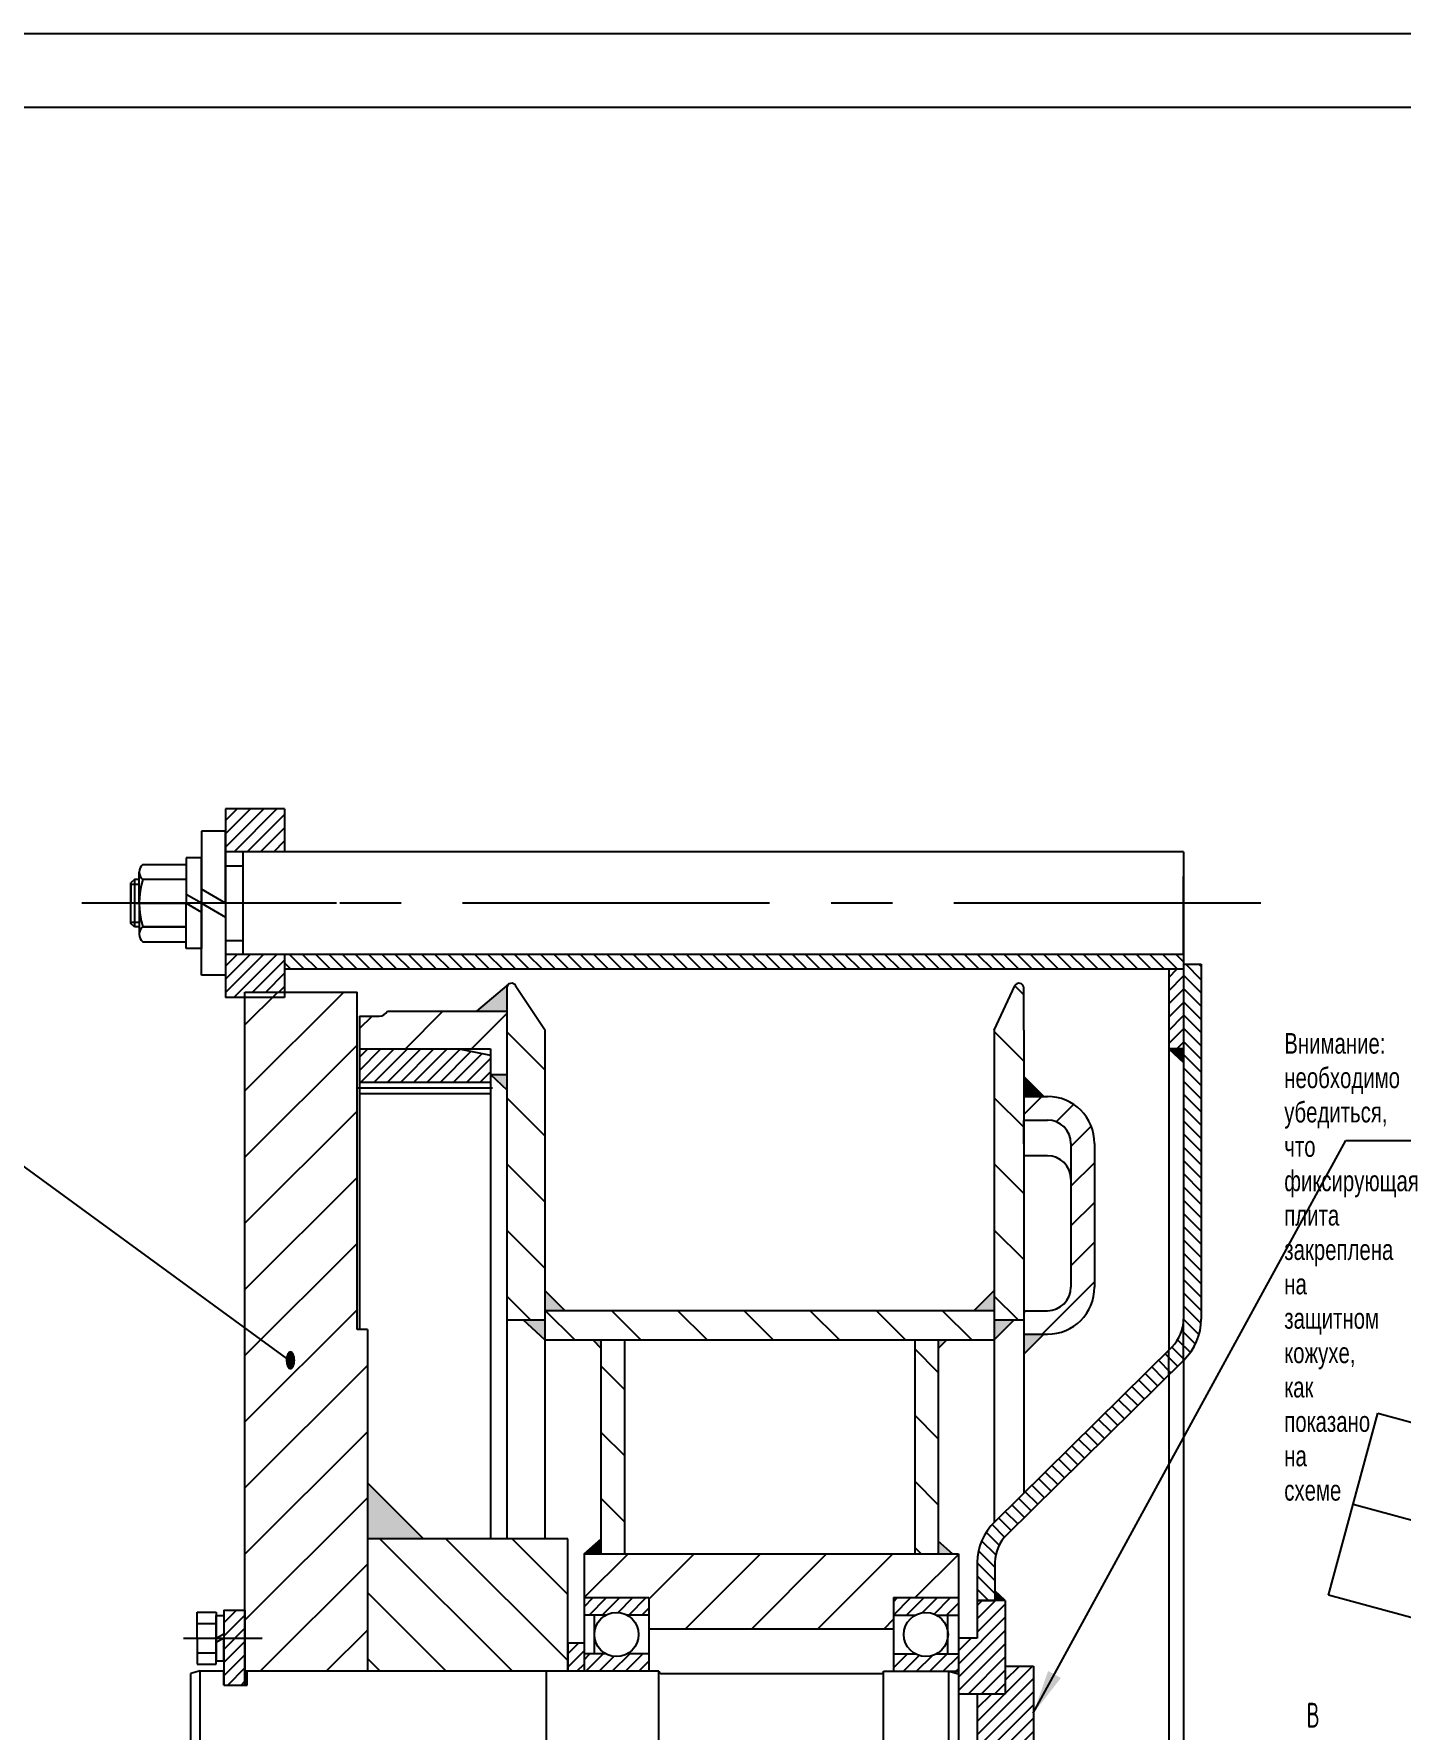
# Model space of a CAD drawing. Header units: millimetres. Extents: x -909 to 2100, y -59 to 1485.
# Drawn here: x 780 to 1244, y 909 to 1485 of the extents above; entities that cross this region are included whole.
import ezdxf
from ezdxf.enums import TextEntityAlignment as Align

# ---------------------------------------------------------------- set-up
doc = ezdxf.new("R2010")
doc.units = ezdxf.units.MM
doc.header["$LTSCALE"] = 50
doc.linetypes.add('F', pattern=[0.75, 0.5, -0.25])
doc.linetypes.add('G', pattern=[2, 1.25, -0.25, 0.25, -0.25])
for name, color, linetype in [('01', 7, 'Continuous'), ('02', 1, 'Continuous'), ('04', 2, 'F'), ('05', 4, 'G'), ('11', 3, 'Continuous')]:
    doc.layers.add(name, color=color, linetype=linetype)
doc.styles.get("Standard").update_dxf_attribs({"font": 'isocp', "width": 0.707, "bigfont": 'intecad.shx'})
doc.dimstyles.new('INTE', dxfattribs={"dimscale": 5, "dimtxt": 3.5, "dimasz": 3, "dimexe": 3, "dimexo": 0, "dimgap": 1, "dimtad": 1, "dimdec": 3, "dimdsep": 46, "dimtxsty": 'Standard', "dimcen": 0, "dimclrd": 1, "dimclre": 1, "dimclrt": 3, "dimaunit": 1, "dimadec": 0, "dimazin": 0, "dimtfac": 1, "dimtmove": 0, "dimatfit": 0, "dimfxl": 1, "dimarcsym": 0})
pattern_1 = [(135, (-248.432, -58.789), (-11.22532, -11.22532), [])]
pattern_2 = [(45, (-238.483, 154.662), (-2.245064, 2.245064), [])]
pattern_3 = [(135, (2225.2952, 244.9258), (2.245064, 2.245064), [])]
pattern_4 = [(45, (2225.2952, 244.9258), (2.245064, -2.245064), [])]
pattern_5 = [(45, (207.8226, 203.6802), (-2.245064, 2.245064), [])]

# ---------------------------------------------------------------- blocks, each defined once
blk = doc.blocks.new('*U10')
at = {"layer": '01'}
blk.add_lwpolyline([(415, 292), (25, 292)], dxfattribs=at)
at = {"layer": '02'}
blk.add_lwpolyline([(420, 297), (0, 297)], dxfattribs=at)
blk = doc.blocks.new('*U12')
at = {"layer": '01'}
for p, q in [((-7.7, 2.6), (-7.7, 0)), ((0, 2.6), (-7.7, 2.6)), ((-7.7, 0), (0, 0)), ((0, 0), (-1.5, 2.6)), ((0, 2.6), (1.5, 0)), ((0, 2.6), (7.7, 2.6)), ((7.7, 0), (0, 0)), ((7.7, 2.6), (7.7, 0))]:
    blk.add_line(p, q, dxfattribs=at)
at = {"layer": '05'}
blk.add_line((0, 4.7), (0, -2.1), dxfattribs=at)

msp = doc.modelspace()

# ---------------------------------------------------------------- hatches: boundary and pattern name
at = {"layer": '02', "ltscale": 1.666667}
h = msp.add_hatch(dxfattribs=at)
h.set_pattern_fill('ANSI31', color=256, style=0)
h.set_pattern_definition(pattern_5)
h.paths.add_polyline_path([(844.9938, 1221.9771), (844.9938, 1207.4271), (864.9938, 1207.4271), (864.9938, 1221.9771)])
h.paths.add_polyline_path([(844.9938, 1172.5271), (844.9938, 1165.5771), (844.9938, 1157.9771), (851.5738, 1157.9771), (851.5738, 1159.7771), (864.9938, 1159.7771), (864.9938, 1172.5271)])
h = msp.add_hatch(dxfattribs=at)
h.set_pattern_fill('ANSI31', color=256, style=0)
h.set_pattern_definition(pattern_3)
h.paths.add_polyline_path([(1114.4938, 1172.5271), (1169.9938, 1172.5271), (1169.9938, 1167.5271), (1114.4938, 1167.5271)])
h.paths.add_polyline_path([(942.9938, 1172.5271), (1114.4938, 1172.5271), (1114.4938, 1167.5271), (942.9938, 1167.5271)])
h.paths.add_polyline_path([(864.9938, 1172.5271), (942.9938, 1172.5271), (942.9938, 1167.5271), (864.9938, 1167.5271)])
h = msp.add_hatch(dxfattribs=at)
h.set_pattern_fill('ANSI31', color=256, style=0)
h.set_pattern_definition(pattern_3)
h.paths.add_polyline_path([(1169.9938, 1166.0271), (1169.9938, 1169.2771), (1175.9938, 1169.2771), (1175.9938, 1048.7771, -0.20318673), (1169.9938, 1034.8161), (1169.9938, 1034.8147), (1164.9938, 1029.8763), (1164.9938, 1038.3067), (1166.1291, 1039.4279, 0.19854223), (1169.9938, 1048.9645)])
h.paths.add_polyline_path([(1164.9938, 1038.3067), (1164.9938, 1029.8763), (1114.4938, 979.9984), (1114.4938, 988.4288)])
h = msp.add_hatch(dxfattribs=at)
h.set_pattern_fill('ANSI31', color=256, angle=90, style=0)
h.set_pattern_definition(pattern_4)
h.paths.add_polyline_path([(1169.9938, 1167.5271), (1164.9938, 1167.5271), (1164.9938, 1140.5271), (1169.9938, 1140.5271)])
h = msp.add_hatch(color=256, dxfattribs=at)
h.paths.add_polyline_path([(930.1677, 1153.2771), (940.3938, 1153.2771), (940.3938, 1161.2021, -0.20992091), (940.8971, 1162.3777)])
h.paths.add_polyline_path([(934.8438, 1131.7771), (940.3938, 1126.593), (940.3938, 1131.7771)])
h = msp.add_hatch(dxfattribs=at)
h.set_pattern_fill('ANSI31', color=256, scale=5, angle=90, style=0)
h.set_pattern_definition(pattern_1)
h.paths.add_polyline_path([(1105.7938, 1048.5271), (1115.7938, 1048.5271), (1115.7938, 1051.6771), (1115.7938, 1146.9021), (1115.7938, 1161.2021, 0.80334342), (1112.7425, 1161.8756), (1105.7938, 1146.9021)])
h = msp.add_hatch(dxfattribs=at)
h.set_pattern_fill('ANSI31', color=256, scale=5, style=0)
h.set_pattern_definition([(45, (-248.432, -58.789), (-11.22532, 11.22532), [])])
h.paths.add_polyline_path([(899.8976, 1153.2771, -0.26794919), (897.1263, 1151.6771), (890.3938, 1151.6771), (890.3938, 1140.5271), (934.8438, 1140.5271), (934.8438, 1131.7771), (940.3938, 1131.7771), (940.3938, 1153.2771)])
h = msp.add_hatch(dxfattribs=at)
h.set_pattern_fill('ANSI31', color=256, style=0)
h.set_pattern_definition(pattern_5)
h.paths.add_polyline_path([(890.3938, 1140.5271), (890.3938, 1129.2516), (934.8438, 1129.2516), (934.8438, 1138.4332), (924.1454, 1140.5271)])
at = {"layer": '02', "linetype": 'Continuous', "ltscale": 1.666667}
msp.add_hatch(color=1, dxfattribs=at).paths.add_polyline_path([(1164.9938, 1140.5271), (1169.9938, 1140.5271), (1169.9938, 1135.9428)])
at = {"layer": '02', "ltscale": 1.666667}
for points in [[(1122.5466, 1124.3686), (1115.7938, 1131.1137), (1115.7938, 1124.3686)], [(966.5938, 969.1271), (972.3938, 969.1271), (972.3938, 974.2813)], [(1105.9938, 956.5879), (1109.4938, 953.2771), (1105.9938, 953.2771)]]:
    msp.add_hatch(color=256, dxfattribs=at).paths.add_polyline_path(points)
at = {"layer": '02', "linetype": 'Continuous', "ltscale": 1.666667}
h = msp.add_hatch(dxfattribs=at)
h.set_pattern_fill('ANSI31', color=1, scale=3, style=0)
h.set_pattern_definition([(45, (-238.483, 154.662), (-6.73519, 6.73519), [])])
h.paths.add_polyline_path([(1123.7938, 1124.3686), (1115.7938, 1124.3686), (1115.7938, 1116.3686), (1123.7938, 1116.3686, -0.41421356), (1131.7938, 1108.3686), (1131.7938, 1059.6771, -0.41421356), (1123.7938, 1051.6771), (1115.7938, 1051.6771), (1115.7938, 1043.6771), (1123.7938, 1043.6771, 0.41421356), (1139.7938, 1059.6771), (1139.7938, 1108.3686, 0.41421356)])
at = {"layer": '02', "ltscale": 1.666667}
h = msp.add_hatch(color=256, dxfattribs=at)
h.paths.add_polyline_path([(945.9625, 1048.5271), (953.3938, 1041.6771), (953.3938, 1048.5271)])
h.paths.add_polyline_path([(953.3938, 1058.4991), (953.3938, 1051.7771), (960.0985, 1051.7771)])
h.paths.add_polyline_path([(972.3938, 1038.7901), (972.3938, 1041.7771), (969.5569, 1041.7771)])
h = msp.add_hatch(color=256, dxfattribs=at)
h.paths.add_polyline_path([(1089.6308, 1041.7771), (1086.7938, 1041.7771), (1086.7938, 1038.7901)])
h.paths.add_polyline_path([(1086.7938, 973.3927), (1086.7938, 969.1271), (1091.5938, 969.1271)])
h.paths.add_polyline_path([(1105.7938, 1058.5222), (1098.9395, 1051.7771), (1105.7938, 1051.7771)])
h.paths.add_polyline_path([(1112.5466, 1048.5271), (1105.7938, 1048.5271), (1105.7938, 1041.7819)])
h.paths.add_polyline_path([(1122.5466, 1043.6771), (1115.7938, 1043.6771), (1115.7938, 1036.9319)])
h = msp.add_hatch(dxfattribs=at)
h.set_pattern_fill('ANSI31', color=256, scale=5, angle=90, style=0)
h.set_pattern_definition(pattern_1)
h.paths.add_polyline_path([(1105.789, 1041.7771), (1105.7938, 1041.7819), (1105.7938, 1051.7771), (953.3938, 1051.7771), (953.3938, 1041.7771)])
h = msp.add_hatch(dxfattribs=at)
h.set_pattern_fill('ANSI31', color=256, scale=5, angle=90, style=0)
h.set_pattern_definition(pattern_1)
h.paths.add_polyline_path([(972.3938, 969.1271), (980.3938, 969.1271), (980.3938, 1041.7771), (972.3938, 1041.7771)])
h.paths.add_polyline_path([(980.3938, 829.4271), (972.3938, 829.4271), (972.3938, 756.7771), (980.3938, 756.7771)])
h.paths.add_polyline_path([(1086.7938, 1041.7771), (1078.7938, 1041.7771), (1078.7938, 969.1271), (1086.7938, 969.1271)])
h.paths.add_polyline_path([(1086.7938, 829.4271), (1078.7938, 829.4271), (1078.7938, 756.7771), (1086.7938, 756.7771)])
h = msp.add_hatch(color=256, dxfattribs=at)
h.paths.add_polyline_path([(893.0938, 993.2771), (893.0938, 974.2771), (912.0938, 974.2771)])
h.paths.add_polyline_path([(912.0938, 824.2771), (893.0938, 824.2771), (893.0938, 805.2771)])
h = msp.add_hatch(dxfattribs=at)
h.set_pattern_fill('ANSI31', color=256, style=0)
h.set_pattern_definition(pattern_3)
h.paths.add_polyline_path([(1114.4938, 988.4288), (1114.4938, 979.9984), (1110.0991, 975.6578, 0.1566516), (1106.242, 968.7053), (1100.1628, 968.7053, -0.17263988), (1105.9938, 980.0335)])
h.paths.add_polyline_path([(1099.9938, 966.1771, -0.03337655), (1100.1628, 968.7053), (1106.242, 968.7053, 0.04896927), (1105.9938, 966.1771), (1105.9938, 953.2771), (1099.9938, 953.2771)])
at = {"layer": '02', "linetype": 'Continuous', "ltscale": 1.666667}
h = msp.add_hatch(dxfattribs=at)
h.set_pattern_fill('ANSI31', color=1, style=0)
h.set_pattern_definition(pattern_2)
h.paths.add_polyline_path([(851.5738, 950.0271), (844.404, 950.0271), (844.404, 940.5271), (851.5738, 940.5271)])
h.paths.add_polyline_path([(851.5738, 940.5271), (844.404, 940.5271), (844.404, 932.8271), (844.404, 924.6271), (851.5738, 924.6271)])
h = msp.add_hatch(dxfattribs=at)
h.set_pattern_fill('ANSI31', color=1, style=0)
h.set_pattern_definition(pattern_2)
h.paths.add_polyline_path([(966.5938, 954.2731), (966.5938, 948.3436), (974.0088, 948.3436, -0.25504636), (981.1789, 948.3436), (988.5938, 948.3436), (988.5938, 954.2731)])
h.paths.add_polyline_path([(1071.5938, 954.2731), (1071.5938, 948.3436), (1079.0088, 948.3436, -0.25504636), (1086.1789, 948.3436), (1093.5938, 948.3436), (1093.5938, 954.2731)])
at = {"layer": '02', "ltscale": 1.666667}
h = msp.add_hatch(dxfattribs=at)
h.set_pattern_fill('ANSI31', color=256, angle=90, style=0)
h.set_pattern_definition(pattern_4)
h.paths.add_polyline_path([(1093.5938, 940.5771), (1099.9938, 940.5771), (1099.9938, 953.2771), (1105.9938, 953.2771), (1109.4938, 953.2771), (1109.4938, 921.5271), (1093.5938, 921.5271)])
h.paths.add_polyline_path([(1093.5938, 877.0271), (1109.4938, 877.0271), (1109.4938, 845.2771), (1099.9938, 845.2771), (1099.9938, 857.9771), (1093.5938, 857.9771)])
h = msp.add_hatch(dxfattribs=at)
h.set_pattern_fill('ANSI31', color=256, style=0)
h.set_pattern_definition([(45, (-238.483, 103.8137), (-2.245064, 2.245064), [])])
h.paths.add_polyline_path([(966.5938, 938.9771), (961.0938, 938.9771), (961.0938, 929.2871), (966.5938, 929.2871)])
h.paths.add_polyline_path([(966.5938, 869.2671), (961.0938, 869.2671), (961.0938, 859.5771), (966.5938, 859.5771)])
at = {"layer": '02', "linetype": 'Continuous', "ltscale": 1.666667}
h = msp.add_hatch(dxfattribs=at)
h.set_pattern_fill('ANSI31', color=1, style=0)
h.set_pattern_definition(pattern_2)
h.paths.add_polyline_path([(966.5938, 869.2671), (966.5938, 863.3526), (974.0088, 863.3526, -0.25504636), (981.1789, 863.3526), (988.5938, 863.3526), (988.5938, 869.2671)])
h.paths.add_polyline_path([(988.5938, 844.2811), (988.5938, 850.2106), (981.1789, 850.2106, -0.25504636), (974.0088, 850.2106), (966.5938, 850.2106), (966.5938, 844.2811)])
h.paths.add_polyline_path([(974.0088, 935.2016), (966.5938, 935.2016), (966.5938, 929.2871), (988.5938, 929.2871), (988.5938, 935.2016), (981.1789, 935.2016, -0.25504636)])
h.paths.add_polyline_path([(1086.1789, 863.3526), (1093.5938, 863.3526), (1093.5938, 869.2821), (1071.5938, 869.2821), (1071.5938, 863.3526), (1079.0088, 863.3526, -0.25504636)])
h.paths.add_polyline_path([(1079.0088, 850.2106), (1071.5938, 850.2106), (1071.5938, 844.2811), (1093.5938, 844.2811), (1093.5938, 850.2106), (1086.1789, 850.2106, -0.25504636)])
h.paths.add_polyline_path([(1079.0088, 935.2016), (1071.5938, 935.2016), (1071.5938, 929.2721), (1093.5938, 929.2721), (1093.5938, 931.0271), (1093.5938, 935.2016), (1086.1789, 935.2016, -0.25504636)])
at = {"layer": '02', "ltscale": 1.666667}
h = msp.add_hatch(dxfattribs=at)
h.set_pattern_fill('ANSI31', color=256, style=0)
h.set_pattern_definition([(45, (290.6315, 224.113), (-2.245064, 2.245064), [])])
h.paths.add_polyline_path([(1099.9938, 921.5271), (1099.9938, 899.2771), (1119.0938, 899.2771), (1119.0938, 908.4771), (1119.0938, 931.0271), (1109.4938, 931.0271), (1109.4938, 921.5271)])
h.paths.add_polyline_path([(1119.0938, 899.2771), (1116.9982, 899.2771), (1113.6288, 899.2771), (1108.8194, 899.2771), (1099.9938, 899.2771), (1099.9938, 877.0271), (1109.4938, 877.0271), (1109.4938, 867.5271), (1119.0938, 867.5271)])

# ---------------------------------------------------------------- linework, layer by layer
at = {"ltscale": 1.666667}
for p, q in [((890.3938, 1151.6771), (890.3938, 1045.2771)), ((899.8938, 1153.2771), (899.8938, 1153.2706)), ((940.3938, 1153.2771), (940.3938, 974.2771)), ((1219.1325, 955.1566), (1235.8945, 1016.9226)), ((1235.8945, 1016.9226), (1296.9084, 1000.3647)), ((851.5738, 950.0271), (851.5738, 924.6271)), ((1280.2521, 938.5701), (1219.1325, 955.1566)), ((844.404, 924.6271), (844.404, 929.4271)), ((1090.4091, 929.2714), (1093.604, 928.4153)), ((1109.4938, 931.0271), (1109.4938, 921.5271)), ((845.5738, 924.6271), (851.5738, 924.6271))]:
    msp.add_line(p, q, dxfattribs=at)
for centre, start, end in [((992.804, 929.2871), 180, 270), ((1067.404, 929.2871), 270, 0)]:
    msp.add_arc(centre, 0.8, start, end, dxfattribs=at)
at = {"layer": '01', "color": 7, "linetype": 'Continuous', "ltscale": 1.666667}
for p, q in [((864.9938, 1221.9771), (844.9938, 1221.9771)), ((844.9938, 1221.9771), (844.9938, 1157.9771)), ((864.9938, 1221.9771), (864.9938, 1207.4271)), ((850.9938, 1202.6771), (850.9938, 1207.4271)), ((1169.9938, 1207.4271), (1169.9938, 1172.5271)), ((814.1292, 1197.9771), (812.8938, 1196.9065)), ((814.1292, 1197.9771), (814.1292, 1181.9771)), ((844.9938, 1202.6771), (850.9938, 1202.6771)), ((850.9938, 1172.5271), (850.9938, 1202.6771)), ((1169.9938, 1172.5271), (1169.9938, 1199.0874)), ((814.1292, 1181.9771), (812.8938, 1183.0476)), ((844.9938, 1177.2771), (850.9938, 1177.2771)), ((1169.9938, 1172.5271), (844.9938, 1172.5271)), ((864.9938, 1172.5271), (864.9938, 1157.9771)), ((1169.9938, 1167.5271), (864.9938, 1167.5271)), ((1164.9938, 1167.5271), (1164.9938, 1038.3067)), ((1169.9938, 1166.0271), (1169.9938, 1048.7771)), ((864.9938, 1157.9771), (844.9938, 1157.9771)), ((851.5738, 924.6271), (851.5738, 1159.7771)), ((851.5738, 1159.7771), (889.5938, 1159.7771)), ((889.5938, 1045.2771), (889.5938, 1159.7771)), ((940.3938, 1161.2021), (940.3938, 974.2771)), ((1115.7938, 1146.9021), (1115.7938, 1161.2021)), ((890.3938, 1151.6771), (897.1263, 1151.6771)), ((899.8938, 1153.2771), (940.3938, 1153.2771)), ((953.3938, 974.2771), (953.3938, 1146.9021)), ((1105.7938, 1146.9021), (1105.7938, 979.8431)), ((1115.7938, 1146.9021), (1115.7938, 989.7128)), ((890.3938, 1140.5271), (934.8438, 1140.5271)), ((934.8438, 1140.5271), (934.8438, 974.2771)), ((1169.9938, 1140.5271), (1164.9938, 1140.5271)), ((890.3938, 1129.2516), (934.8438, 1129.2516)), ((934.8438, 1131.7771), (940.3938, 1131.7771)), ((890.3938, 1125.412), (934.8438, 1125.412)), ((1115.7938, 1124.3686), (1123.7938, 1124.3686)), ((1115.7938, 1124.3686), (1123.7938, 1124.3686)), ((1115.7938, 1116.3686), (1123.7938, 1116.3686)), ((1115.7938, 1108.2686), (1115.7938, 1116.2686)), ((1115.7938, 1108.2686), (1115.7938, 1096.1771)), ((1131.7938, 1108.3686), (1131.7938, 1059.6771)), ((1139.7938, 1108.3686), (1139.7938, 1059.6771)), ((1123.7938, 1104.2771), (1115.7938, 1104.2771)), ((940.3938, 1048.5271), (953.3938, 1048.5271)), ((1105.7938, 1048.5271), (1115.7938, 1048.5271)), ((1115.7938, 1051.6771), (1123.7938, 1051.6771)), ((1115.7938, 1051.6771), (1115.7938, 1043.6771)), ((893.0938, 1045.2771), (889.5938, 1045.2771)), ((893.0938, 1045.2771), (893.0938, 929.4121)), ((1115.7938, 1043.6771), (1123.7938, 1043.6771)), ((972.3938, 969.1271), (972.3938, 1041.7771)), ((980.3938, 969.1271), (980.3938, 1041.7771)), ((1078.7938, 1041.7771), (1078.7938, 969.1271)), ((1086.7938, 1041.7771), (1086.7938, 969.1271)), ((1105.9938, 980.0335), (1166.1291, 1039.4279)), ((1110.0991, 975.6578), (1170.0468, 1034.867)), ((1169.9938, 1034.9207), (1169.9938, 763.6334)), ((1164.9938, 1029.8763), (1164.9938, 768.5778)), ((893.0938, 993.2771), (912.0938, 974.2771)), ((961.0938, 974.2771), (893.0938, 974.2771)), ((961.0938, 929.2871), (961.0938, 974.2771)), ((966.5938, 969.1271), (1093.5938, 969.1271)), ((966.5938, 969.1271), (966.5938, 929.2871)), ((1093.5938, 969.1271), (1093.5938, 829.4271)), ((844.404, 950.0271), (851.5738, 950.0271)), ((844.404, 950.0271), (844.404, 924.6271)), ((966.5938, 954.2731), (988.5938, 954.2731)), ((988.5938, 954.2731), (988.5938, 929.2871)), ((1071.5938, 954.2731), (1093.5938, 954.2731)), ((1071.5938, 954.2731), (1071.5938, 929.2721)), ((1099.9938, 953.2771), (1105.9938, 953.2771)), ((974.0088, 948.3436), (966.5938, 948.3436)), ((970.1264, 935.2652), (970.1264, 948.4072)), ((988.5938, 948.3436), (981.1789, 948.3436)), ((1071.5938, 948.3436), (1079.0088, 948.3436)), ((1086.1789, 948.3436), (1093.5938, 948.3436)), ((1090.0612, 935.2652), (1090.0612, 948.4072)), ((961.0938, 938.9771), (966.5938, 938.9771)), ((961.0938, 938.9771), (961.0938, 929.2871)), ((966.5938, 938.9771), (966.5938, 929.2871)), ((988.5938, 943.7271), (1071.5938, 943.7271)), ((974.0088, 935.2016), (966.5938, 935.2016)), ((988.5938, 935.2016), (981.1789, 935.2016)), ((1071.5938, 935.2016), (1079.0088, 935.2016)), ((1086.1789, 935.2016), (1093.5938, 935.2016)), ((836.3887, 929.4264), (833.1938, 928.5703)), ((833.1938, 899.2771), (833.1938, 928.5703)), ((836.3938, 899.2771), (836.3938, 929.4271)), ((836.3938, 929.4271), (844.404, 929.4271)), ((851.5738, 929.4121), (953.904, 929.4121)), ((852.304, 924.6271), (852.304, 929.4121)), ((953.904, 899.2771), (953.904, 929.4121)), ((992.004, 929.2871), (953.904, 929.2871)), ((992.004, 899.2771), (992.004, 929.2871)), ((992.804, 928.4871), (1067.404, 928.4871)), ((1068.204, 899.2771), (1068.204, 929.2721)), ((1068.204, 929.2721), (1093.5938, 929.2721)), ((1090.404, 899.2771), (1090.404, 929.2721)), ((1109.4938, 931.0271), (1119.0938, 931.0271)), ((1119.0938, 931.0271), (1119.0938, 899.2771)), ((844.404, 924.6271), (852.304, 924.6271)), ((1109.4938, 921.5271), (1093.5938, 921.5271)), ((1099.9938, 921.5271), (1099.9938, 899.2771))]:
    msp.add_line(p, q, dxfattribs=at)
at = {"layer": '01', "ltscale": 1.666667}
for p, q in [((836.7938, 1214.3771), (836.7938, 1189.9771)), ((844.9938, 1214.3771), (836.7938, 1214.3771)), ((844.9938, 1189.9771), (844.9938, 1214.3771)), ((831.5938, 1205.3771), (831.5938, 1189.9771)), ((836.7938, 1205.3771), (831.5938, 1205.3771)), ((836.7938, 1189.9771), (836.7938, 1205.3771)), ((1169.9938, 1207.4271), (844.9938, 1207.4271)), ((815.6938, 1197.9771), (814.1292, 1197.9771)), ((815.6938, 1189.9771), (815.6938, 1200.5196)), ((816.9026, 1203.0621), (831.5938, 1203.0621)), ((831.5938, 1197.9771), (816.9026, 1197.9771)), ((831.5938, 1203.0621), (831.5938, 1189.9771)), ((812.8938, 1183.0476), (812.8938, 1196.9065)), ((812.8938, 1196.9065), (812.8938, 1189.9771)), ((836.7938, 1189.9771), (831.5938, 1192.9793)), ((844.9938, 1189.9771), (836.7938, 1194.7113)), ((812.8938, 1183.0476), (812.8938, 1189.9771)), ((815.6938, 1189.9771), (815.6938, 1179.4346)), ((831.5938, 1174.5771), (831.5938, 1189.9771)), ((831.5938, 1189.9771), (836.7938, 1186.9748)), ((831.5938, 1176.8921), (831.5938, 1189.9771)), ((836.7938, 1165.5771), (836.7938, 1189.9771)), ((836.7938, 1189.9771), (844.9938, 1185.2428)), ((836.7938, 1189.9771), (836.7938, 1174.5771)), ((844.9938, 1189.9771), (844.9938, 1165.5771)), ((815.6938, 1181.9771), (814.1292, 1181.9771)), ((831.5938, 1181.9771), (816.9026, 1181.9771)), ((816.9026, 1181.9771), (831.5938, 1181.9771)), ((816.9026, 1176.8921), (831.5938, 1176.8921)), ((836.7938, 1174.5771), (831.5938, 1174.5771)), ((1169.9938, 1172.5271), (864.9938, 1172.5271)), ((1169.9938, 1172.5271), (1169.9938, 1048.7771)), ((1169.9938, 1169.2771), (1175.9938, 1169.2771)), ((1169.9938, 1169.1771), (1169.9938, 1048.7771)), ((1175.9938, 1169.2771), (1175.9938, 1048.7771)), ((844.9938, 1165.5771), (836.7938, 1165.5771)), ((942.0031, 1162.8021), (941.9938, 1162.8021)), ((943.2586, 1162.1636), (953.3938, 1146.9021)), ((1105.7938, 1146.9021), (1112.7425, 1161.8756)), ((924.1454, 1140.5271), (934.8438, 1138.4332)), ((953.3938, 1051.7771), (1105.7938, 1051.7771)), ((953.3938, 974.2771), (953.3938, 1051.6771)), ((1105.7938, 1051.6771), (1105.7938, 979.8431)), ((953.3938, 1041.7771), (1105.7938, 1041.7771)), ((1169.9938, 1034.9207), (1169.9938, 763.6334)), ((1099.9938, 966.1771), (1099.9938, 953.177)), ((1105.9938, 966.1771), (1105.9938, 953.2771)), ((1109.4938, 953.2771), (1099.9938, 953.2771)), ((1099.9938, 953.2771), (1099.9938, 940.5771)), ((1109.4938, 953.2771), (1109.4938, 921.5271)), ((835.404, 940.5271), (835.404, 949.3221)), ((835.404, 949.3221), (841.804, 949.3221)), ((835.404, 945.5271), (841.804, 945.5271)), ((841.804, 949.3221), (841.804, 940.5271)), ((835.404, 940.5271), (835.404, 931.7321)), ((841.804, 931.7321), (841.804, 940.5271)), ((1093.5938, 940.5771), (1093.5938, 857.9771)), ((1099.9938, 940.5771), (1093.5938, 940.5771)), ((835.404, 935.5271), (841.804, 935.5271)), ((835.404, 931.7321), (841.804, 931.7321))]:
    msp.add_line(p, q, dxfattribs=at)
at = {"layer": '01', "color": 7, "linetype": 'Continuous', "ltscale": 1.666667}
for centre in [(977.5938, 941.7726), (1082.5938, 941.7726)]:
    msp.add_circle(centre, 7.4854, dxfattribs=at)
for centre, radius, start, end in [((818.9722, 1200.5196), 3.2784, 129.1457916, 230.8542084), ((843.2208, 1189.9771), 27.5073, 163.0922041, 196.9077959), ((818.9722, 1179.4346), 3.2784, 129.1457916, 230.8542084), ((897.1263, 1154.8771), 3.2, 270, 330), ((1123.7938, 1108.3686), 16, 0, 90), ((1123.7938, 1108.3686), 8, 0, 90), ((1123.7938, 1096.2771), 8, 0, 90), ((1123.7938, 1059.6771), 16, 270, 0), ((1123.7938, 1059.6771), 8, 270, 0), ((1156.5266, 1048.8708), 13.4676, 315.4802526, 359.6013548), ((1156.5254, 1048.8742), 19.4687, 313.9892197, 359.7143383), ((1118.9938, 966.1771), 19, 133.1735511, 180), ((1118.9938, 966.1771), 13, 133.1735511, 180)]:
    msp.add_arc(centre, radius, start, end, dxfattribs=at)
at = {"layer": '01', "ltscale": 1.666667}
for centre, radius, start, end in [((941.9839, 1161.2169), 1.5901, 24.4583205, 180.5343552), ((1114.1938, 1161.2021), 1.6, 0, 155.1057007)]:
    msp.add_arc(centre, radius, start, end, dxfattribs=at)
at = {"layer": '02', "ltscale": 1.666667}
for p, q in [((812.8938, 1183.0476), (812.8938, 1196.9065)), ((812.8938, 1196.3771), (815.6938, 1196.3771)), ((867, 1034.5267), (662.5813, 1183.8967)), ((812.8938, 1183.5771), (815.6938, 1183.5771)), ((851.5738, 1126.2321), (885.1188, 1159.7771)), ((851.5738, 1148.6828), (862.6681, 1159.7771)), ((876.4188, 1151.0771), (885.1188, 1159.7771)), ((940.9648, 1162.4351), (930.1677, 1153.2771)), ((953.3938, 1133.3585), (940.3938, 1146.3585)), ((851.5738, 1103.7815), (889.5938, 1141.8015)), ((934.8438, 1131.7771), (940.3938, 1126.593)), ((1122.5466, 1124.3686), (1115.7938, 1131.1137)), ((953.3938, 1110.9078), (940.3938, 1123.9078)), ((851.5738, 1081.3308), (889.5938, 1119.3508)), ((953.3938, 1088.4572), (940.3938, 1101.4572)), ((851.5738, 1058.8802), (889.5938, 1096.9002)), ((953.3938, 1066.0065), (940.3938, 1079.0065)), ((851.5738, 1036.4296), (889.5938, 1074.4496)), ((948.4227, 1048.5271), (940.3938, 1056.5559)), ((960.0985, 1051.7771), (953.3549, 1058.5381)), ((1105.7938, 1058.5222), (1099.0411, 1051.8771)), ((851.5738, 1013.9789), (889.5938, 1051.9989)), ((953.3938, 1041.6771), (945.9625, 1048.5271)), ((1112.5466, 1048.5271), (1105.7938, 1041.7819)), ((1122.5466, 1043.6771), (1115.7938, 1036.9319)), ((969.4619, 1041.8771), (972.3938, 1038.7901)), ((1089.6308, 1041.7771), (1086.7938, 1038.7901)), ((851.5738, 991.5283), (893.0938, 1033.0483)), ((851.5738, 969.0776), (893.0938, 1010.5976)), ((851.5738, 946.627), (893.0938, 988.147)), ((942.1689, 929.4121), (897.3039, 974.2771)), ((961.0938, 932.9377), (919.7545, 974.2771)), ((961.0938, 955.3884), (942.2052, 974.2771)), ((966.5938, 969.1271), (972.3938, 974.2813)), ((1091.5938, 969.1271), (1086.7938, 973.3927)), ((966.6863, 954.2731), (981.5403, 969.1271)), ((988.5938, 953.7299), (1003.991, 969.1271)), ((1001.0416, 943.7271), (1026.4416, 969.1271)), ((1023.4922, 943.7271), (1048.8922, 969.1271)), ((1045.9429, 943.7271), (1071.3429, 969.1271)), ((1078.9395, 954.2731), (1093.5938, 968.9274)), ((856.8095, 929.4121), (893.0938, 965.6964)), ((919.7182, 929.4121), (893.0938, 956.0365)), ((1109.4938, 953.2771), (1105.9938, 956.5879)), ((1068.3935, 943.7271), (1071.5938, 946.9274)), ((879.2602, 929.4121), (893.0938, 943.2457)), ((897.2676, 929.4121), (893.0938, 933.5858))]:
    msp.add_line(p, q, dxfattribs=at)
at = {"layer": '02', "color": 1, "linetype": 'Continuous', "ltscale": 1.666667}
msp.add_line((1164.9938, 1140.5271), (1169.9938, 1135.9428), dxfattribs=at)
at = {"layer": '04', "ltscale": 1.666667}
for p, q in [((1169.9938, 1034.8147), (1169.9938, 1048.5214)), ((1164.9938, 1029.8763), (1164.9938, 1038.3067))]:
    msp.add_line(p, q, dxfattribs=at)
at = {"layer": '05', "ltscale": 1.666667}
for p, q in [((1196.2426, 1189.9771), (796.2216, 1189.9771)), ((851.3588, 1189.9771), (799.745, 1189.9771)), ((814.6422, 1189.9771), (832.6455, 1189.9771)), ((840.9872, 1189.9771), (827.4025, 1189.9771)), ((849.1872, 1189.9771), (832.6025, 1189.9771)), ((830.7594, 940.5271), (852.0248, 940.5271))]:
    msp.add_line(p, q, dxfattribs=at)
at = {"layer": '05', "color": 4, "linetype": 'G', "ltscale": 1.666667}
for p, q in [((882.6247, 1189.9771), (827.3814, 1189.9771)), ((889.5938, 1127.3318), (935.5054, 1127.3318)), ((1227.5135, 986.0396), (1286.8185, 969.9455)), ((838.7029, 940.5271), (857.3985, 940.5271))]:
    msp.add_line(p, q, dxfattribs=at)

# ---------------------------------------------------------------- block references
at = {"layer": '01', "xscale": 5, "yscale": 5, "zscale": 5}
msp.add_blockref('*U10', (0, 0), dxfattribs=at)
at = {"layer": '01', "ltscale": 1.666667, "rotation": 90}
msp.add_blockref('*U12', (844.404, 940.5271), dxfattribs=at)

# ---------------------------------------------------------------- texts
at = {"layer": '01', "insert": (1204.1625, 1145.8995), "char_height": 7, "width": 0.324067, "attachment_point": 1}
msp.add_mtext('{\\fArial|b0|i0|c204|p34;\\C3;Внимание: необходимо убедиться, что фиксирующая плита\\Pзакреплена на защитном кожухе, как показано на схеме}', dxfattribs=at)
at = {"layer": '02', "ltscale": 1.666667, "width": 0.605172}
msp.add_text('●', height=6, dxfattribs=at).set_placement((865.2, 1031.5267), (868.8, 1031.5267), align=Align.FIT)
at = {"layer": '11', "ltscale": 1.666667, "width": 0.707}
msp.add_text('B', height=8.4, dxfattribs=at).set_placement((1211.6795, 907.665), align=Align.BOTTOM_LEFT)

# ---------------------------------------------------------------- leaders
at = {"layer": '02', "ltscale": 1.666667, "annotation_type": 0, "has_hookline": 1, "hookline_direction": 0, "text_width": 119.3259}
msp.add_leader([(1119.0226, 915.0299), (1225.071, 1109.4237), (1240.071, 1109.4237)], dimstyle='INTE', dxfattribs=at)

doc.saveas('drawing.dxf')
